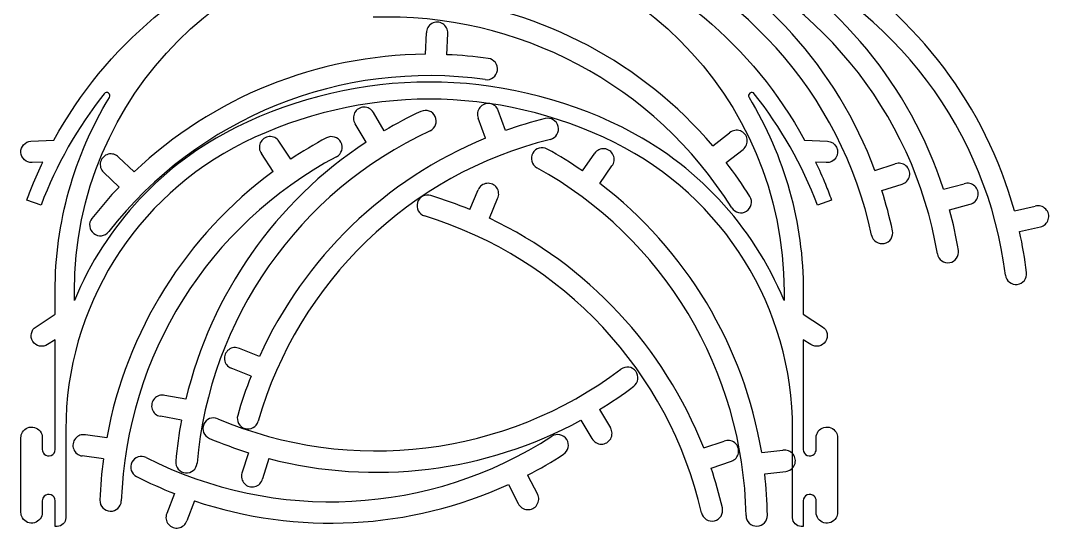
# Model space of a CAD drawing. Extents: x 3 to 3398, y -5 to 2267.
# Drawn here: x 2716 to 3398, y -5 to 337 of the extents above; entities that cross this region are included whole.
import ezdxf

# ---------------------------------------------------------------- set-up
doc = ezdxf.new("R2010")
doc.units = 0
doc.layers.add('Capa_1', color=7, linetype='CONTINUOUS')

msp = doc.modelspace()

# ---------------------------------------------------------------- linework, layer by layer
at = {"layer": 'Capa_1', "color": 7}
for points in [[(2984.586946, 314.115174), (2985.187358, 328.275676)], [(2998.762468, 313.869022), (2999.362881, 328.029523)], [(2957.207181, 263.374648), (2949.998411, 275.577677)], [(3037.569007, 263.489969), (3032.821129, 276.844292)], [(2945.184497, 255.860588), (2937.975727, 268.063616)], [(3024.333463, 258.407999), (3019.585586, 271.762322)], [(3175.003367, 253.434422), (3186.236878, 262.076674)], [(2895.264222, 244.574854), (2887.426633, 256.383854)], [(2791.408179, 236.065886), (2781.139567, 245.835017)], [(2883.651299, 236.441832), (2875.81371, 248.250832)], [(3088.700332, 236.741826), (3096.742865, 248.412212)], [(3183.926654, 242.417118), (3195.160165, 251.05937)], [(2730.835312, 242.658706), (2723.758575, 242.284759)], [(3100.169515, 228.407332), (3108.212047, 240.077721)], [(3250.318731, 242.285128), (3243.242009, 242.659103)], [(3282.549387, 237.120929), (3296.061259, 241.399902)], [(2781.382155, 226.041675), (2771.113547, 235.810806)], [(3287.166394, 223.716106), (3300.678266, 227.995079)], [(3328.040245, 224.554802), (3341.725903, 228.240322)], [(3014.014033, 211.091778), (3019.454408, 224.179275)], [(3026.965426, 205.32399), (3032.405799, 218.411488)], [(2729.687626, 214.082303), (2720.35365, 217.445071)], [(3253.72365, 217.44544), (3244.389672, 214.082671)], [(3332.068148, 210.961346), (3345.753805, 214.646867)], [(3374.988849, 210.247704), (3388.822241, 213.332757)], [(3378.419979, 196.491492), (3392.253371, 199.576545)], [(3222.314132, 156.800151), (3222.314132, 150.719751)], [(3235.070038, 156.799386), (3235.070038, 141.602057), (3235.07154, 141.627569), (3247.740535, 133.392271)], [(2726.33676, 133.391903), (2739.005767, 141.6272), (2739.007267, 141.601689)], [(2739.007051, 51.918205), (2739.007051, 124.723556)], [(3240.015786, 121.508671), (3235.070038, 124.723556)], [(2874.458502, 113.676443), (2861.278049, 118.887579)], [(3240.015984, 121.509068), (3240.015786, 121.508671)], [(2868.917625, 100.626361), (2855.737174, 105.837499)], [(2825.679245, 85.190667), (2811.746622, 87.791111)], [(3099.840767, 78.35786), (3107.231002, 66.263867)], [(2822.730242, 71.323103), (2808.797621, 73.923549)], [(3087.561891, 71.270184), (3094.952128, 59.176191)], [(2746.093665, 65.115352), (2746.093665, 10.815871)], [(2773.242614, 59.751002), (2759.192983, 61.618656)], [(3169.05926, 52.945942), (3182.494412, 57.460031)], [(2867.136019, 49.786135), (2862.89101, 36.263554)], [(3207.477081, 49.816141), (3221.557173, 51.438261)], [(2771.023475, 45.748096), (2756.973844, 47.615752)], [(2880.7648, 45.879427), (2876.519791, 32.356847)], [(3173.909464, 39.623721), (3187.344615, 44.13781)], [(3052.302757, 34.90574), (3058.831355, 22.32569)], [(3209.45145, 35.776629), (3223.531543, 37.398749)], [(3039.55938, 28.691861), (3046.087981, 16.111811)], [(2818.171803, 22.636276), (2812.993847, 9.442753)], [(2831.494867, 17.78839), (2826.316911, 4.594866)], [(3235.070038, 17.902485), (3235.070038, 10.815871), (3235.070038, 0.894583), (3233.652715, 0.894583)], [(2740.424377, 0.894583), (2739.007051, 0.894583), (2739.007051, 10.815871)], [(3227.983423, 6.563903), (3227.983423, 10.815871)]]:
    msp.add_lwpolyline(points, dxfattribs=at)
msp.add_lwpolyline([(3114.912554, 265.719569)], close=True, dxfattribs=at)
for points in [[(2738.263334, 257.244347), (2772.383616, 319.714074), (2828.757527, 367.060595), (2896.182643, 389.875377)], [(2751.762959, 156.800151), (2751.78766, 286.721802), (2857.116893, 392.031012), (2987.038546, 392.031012)], [(2987.038546, 392.031012), (3116.960199, 392.031012), (3222.289432, 286.721802), (3222.314132, 156.800151)], [(3077.894888, 389.875377), (3145.319854, 367.060634), (3201.693665, 319.714258), (3235.813962, 257.244715)], [(3280.335562, 194.12528), (3260.332683, 288.231417), (3191.644236, 364.517666), (3100.144493, 394.247737)], [(3282.549387, 237.120929), (3257.418464, 304.558668), (3207.577429, 359.912745), (3143.136018, 391.955162)], [(3323.953083, 181.696641), (3308.074094, 276.585723), (3242.778583, 355.795512), (3152.662735, 389.488449)], [(3328.040245, 224.554802), (3305.874834, 293.02455), (3258.495747, 350.499978), (3195.513341, 385.322792)], [(3369.036129, 167.608614), (3357.311258, 263.100015), (3295.532976, 345.082564), (3206.972563, 382.674231)], [(3374.988849, 210.247704), (3355.831142, 279.619126), (3311.004193, 339.106497), (3249.600682, 376.643421)], [(3175.003367, 253.434422), (3128.322959, 308.209885), (3062.555496, 343.179066), (2991.041226, 351.248827)], [(3187.628429, 212.274555), (3136.645677, 293.86401), (3046.008217, 342.056803), (2949.8583, 338.699175)], [(2988.788231, 334.502734), (2986.546088, 333.235068), (2985.167639, 330.85129), (2985.187358, 328.275676)], [(2995.980375, 334.377845), (2993.783596, 335.722591), (2991.030373, 335.7704), (2988.788231, 334.502734)], [(2999.362881, 328.029523), (2999.47201, 330.602901), (2998.177154, 333.0331), (2995.980375, 334.377845)], [(2984.586946, 314.115174), (2912.620918, 313.564896), (2843.558462, 285.661853), (2791.408179, 236.065886)], [(3026.204974, 311.364837), (3017.103479, 312.643964), (3007.945158, 313.47968), (2998.762468, 313.869022)], [(3024.232466, 297.329481), (2928.960236, 310.719118), (2833.781779, 272.264525), (2774.549895, 196.451174)], [(3032.23501, 303.3611), (3032.779627, 307.236314), (3030.080081, 310.819453), (3026.204974, 311.364837)], [(3114.912554, 265.719569), (3034.34852, 305.690521), (2939.728568, 305.690521), (2859.164535, 265.719569)], [(3024.232466, 297.329481), (3028.107788, 296.78563), (3031.690393, 299.485885), (3032.23501, 303.3611)], [(3109.873178, 255.56241), (3032.484083, 293.95815), (2941.592998, 293.95815), (2864.203902, 255.56241)], [(2771.523583, 287.9168), (2753.842485, 265.617853), (2739.729211, 240.709936), (2729.687626, 214.082303)], [(2774.403947, 288.341121), (2773.482402, 288.982425), (2772.221045, 288.796608), (2771.523583, 287.9168)], [(2775.006861, 285.492781), (2775.589517, 286.452483), (2775.325492, 287.699816), (2774.403947, 288.341121)], [(3199.673371, 288.341513), (3198.751821, 287.700216), (3198.487786, 286.452885), (3199.070434, 285.493178)], [(3202.553732, 287.917169), (3201.856277, 288.796983), (3200.594921, 288.98281), (3199.673371, 288.341513)], [(3244.389672, 214.082671), (3234.348093, 240.710304), (3220.234824, 265.61822), (3202.553732, 287.917169)], [(2739.007267, 156.799018), (2739.007274, 202.18258), (2751.459112, 246.696245), (2775.006861, 285.492781)], [(3027.306817, 281.463264), (3024.76625, 281.887171), (3022.195594, 280.900132), (3020.591584, 278.884858)], [(3032.821129, 276.844292), (3031.958317, 279.27117), (3029.847385, 281.039357), (3027.306817, 281.463264)], [(3199.070434, 285.493178), (3222.618192, 246.696634), (3235.070033, 202.182959), (3235.070038, 156.799386)], [(2937.604199, 275.247244), (2936.414192, 272.962936), (2936.556416, 270.212974), (2937.975727, 268.063616)], [(2943.704071, 279.059605), (2941.129296, 278.990961), (2938.794206, 277.531552), (2937.604199, 275.247244)], [(2949.998411, 275.577677), (2948.68838, 277.795333), (2946.278846, 279.128249), (2943.704071, 279.059605)], [(2981.586325, 276.220636), (2973.256493, 272.336402), (2965.120501, 268.049342), (2957.207181, 263.374648)], [(2991.002675, 272.792298), (2989.348848, 276.338951), (2985.133306, 277.873761), (2981.586325, 276.220636)], [(3020.591584, 278.884858), (3018.987574, 276.869583), (3018.602469, 274.143007), (3019.585586, 271.762322)], [(2987.576199, 263.37527), (2991.122526, 265.029798), (2992.656502, 269.245644), (2991.002675, 272.792298)], [(3063.951367, 271.44818), (3055.033431, 269.224717), (3046.22891, 266.568843), (3037.569007, 263.489969)], [(3072.540554, 266.286106), (3071.593846, 270.083163), (3067.748611, 272.394137), (3063.951367, 271.44818)], [(3067.380179, 257.695898), (3071.177048, 258.643357), (3073.487262, 262.489049), (3072.540554, 266.286106)], [(2859.164535, 265.719569), (2810.631526, 241.640449), (2772.473584, 200.782982), (2751.762959, 150.719751)], [(2987.576199, 263.37527), (2900.381523, 222.716094), (2841.501731, 138.627661), (2833.116269, 42.785268)], [(2880.958678, 259.531567), (2878.391025, 259.328255), (2876.13552, 257.748629), (2875.066703, 255.405168)], [(2887.426633, 256.383854), (2886.002327, 258.529905), (2883.526331, 259.73488), (2880.958678, 259.531567)], [(2928.52048, 255.748433), (2926.68329, 259.203665), (2922.393195, 260.515732), (2918.937599, 258.679226)], [(3222.314132, 150.719751), (3201.603507, 200.782982), (3163.445564, 241.640449), (3114.912554, 265.719569)], [(3193.321678, 263.320921), (3190.909368, 264.223663), (3188.197238, 263.747352), (3186.236878, 262.076674)], [(3197.849029, 257.731142), (3197.467101, 260.278359), (3195.733988, 262.41818), (3193.321678, 263.320921)], [(2716.313008, 248.987751), (2716.106551, 252.8941), (2719.104344, 256.22891), (2723.01054, 256.43823)], [(2723.01054, 256.43823), (2723.01054, 256.43823), (2738.263334, 257.244347), (2738.263334, 257.244347)], [(2864.203902, 255.56241), (2791.855594, 219.667597), (2746.093656, 145.878681), (2746.093665, 65.115352)], [(2945.184497, 255.860588), (2885.128273, 216.203787), (2842.404497, 155.188366), (2825.679245, 85.190667)], [(3067.380179, 257.695898), (2974.029378, 234.421274), (2900.186544, 163.112576), (2873.667556, 70.6311)], [(2875.066703, 255.405168), (2873.997887, 253.061707), (2874.283848, 250.322958), (2875.81371, 248.250832)], [(3024.333463, 258.407999), (2957.813766, 230.939074), (2904.232655, 179.196758), (2874.458502, 113.676443)], [(2918.937599, 258.679226), (2910.822483, 254.364337), (2902.922024, 249.657319), (2895.264222, 244.574854)], [(2925.591582, 246.164973), (2929.046451, 248.002846), (2930.357669, 252.293201), (2928.52048, 255.748433)], [(3065.276762, 251.257296), (3061.853751, 253.153843), (3057.541406, 251.916864), (3055.644182, 248.494228)], [(3227.983423, 65.115352), (3227.983431, 145.878683), (3182.22149, 219.667599), (3109.873178, 255.56241)], [(3195.160165, 251.05937), (3197.201633, 252.629907), (3198.230956, 255.183926), (3197.849029, 257.731142)], [(3235.813962, 257.244715), (3235.813962, 257.244715), (3251.066765, 256.438627), (3251.066765, 256.438627)], [(3251.066765, 256.438627), (3253.595044, 256.305004), (3255.859983, 254.832709), (3257.008401, 252.576344)], [(3257.008401, 252.576344), (3258.15682, 250.319978), (3258.014245, 247.622336), (3256.634384, 245.499594)], [(2723.758575, 242.284759), (2719.852076, 242.081166), (2716.519465, 245.081403), (2716.313008, 248.987751)], [(2774.2236, 247.813095), (2771.730116, 247.167459), (2769.782803, 245.220498), (2769.136717, 242.727131)], [(2781.139567, 245.835017), (2779.36459, 247.701501), (2776.717084, 248.45873), (2774.2236, 247.813095)], [(2925.591582, 246.164973), (2840.644498, 200.997805), (2786.246551, 113.942893), (2782.88892, 17.792976)], [(3055.644182, 248.494228), (3053.746958, 245.071592), (3054.983085, 240.759003), (3058.405345, 238.861102)], [(3088.700332, 236.741826), (3081.132414, 241.957193), (3073.315323, 246.801406), (3065.276762, 251.257296)], [(3103.264805, 251.446632), (3100.701066, 251.694724), (3098.204398, 250.533116), (3096.742865, 248.412212)], [(3109.083901, 247.217978), (3108.056156, 249.579767), (3105.828544, 251.198541), (3103.264805, 251.446632)], [(3108.212047, 240.077721), (3109.777891, 242.122822), (3110.111646, 244.856188), (3109.083901, 247.217978)], [(2723.879813, 226.72023), (2726.034762, 232.10294), (2728.354353, 237.418266), (2730.835312, 242.658706)], [(2769.136717, 242.727131), (2768.490632, 240.233763), (2769.247383, 237.586121), (2771.113547, 235.810806)], [(3197.099827, 8.032897), (3195.42109, 104.226775), (3142.551053, 192.217988), (3058.405345, 238.861102)], [(3199.648039, 219.785279), (3194.777579, 227.579636), (3189.530919, 235.132505), (3183.926654, 242.417118)], [(3243.242009, 242.659103), (3245.520619, 237.84604), (3247.663148, 232.969723), (3249.667045, 228.035959)], [(3256.634384, 245.499594), (3255.254523, 243.376852), (3252.84701, 242.151504), (3250.318731, 242.285128)], [(3303.144351, 240.145968), (3301.186277, 241.819326), (3298.474801, 242.299344), (3296.061259, 241.399902)], [(3305.486852, 233.344849), (3305.999157, 235.869076), (3305.102425, 238.472611), (3303.144351, 240.145968)], [(2883.651299, 236.441832), (2825.753005, 193.696079), (2786.281302, 130.528149), (2773.242614, 59.751002)], [(3300.678266, 227.995079), (3303.133774, 228.772678), (3304.974547, 230.820622), (3305.486852, 233.344849)], [(2720.35365, 217.445071), (2721.47483, 220.557128), (2722.650397, 223.649321), (2723.879813, 226.72023)], [(2781.382155, 226.041675), (2775.047139, 219.382772), (2769.039728, 212.419703), (2763.381215, 205.177145)], [(3025.202937, 228.503373), (3022.64364, 228.213012), (3020.443043, 226.557701), (3019.454408, 224.179275)], [(3031.774058, 225.576982), (3030.277728, 227.673481), (3027.762233, 228.793734), (3025.202937, 228.503373)], [(3032.405799, 218.411488), (3033.512225, 220.737457), (3033.270388, 223.480484), (3031.774058, 225.576982)], [(3207.477081, 49.816141), (3195.675858, 120.810106), (3157.312822, 184.657425), (3100.169515, 228.407332)], [(3249.667045, 228.035959), (3251.089736, 224.533192), (3252.442209, 221.002312), (3253.72365, 217.44544)], [(3348.747557, 226.678622), (3346.864338, 228.435797), (3344.176381, 229.033631), (3341.725903, 228.240322)], [(3350.791168, 219.781797), (3351.413091, 222.281276), (3350.630777, 224.921447), (3348.747557, 226.678622)], [(2988.084389, 220.420016), (2984.341865, 221.563435), (2980.380937, 219.456899), (2979.236778, 215.714601)], [(3014.014033, 211.091778), (3005.527157, 214.619718), (2996.87372, 217.732808), (2988.084389, 220.420016)], [(3197.392854, 210.021301), (3200.711513, 212.09504), (3201.721122, 216.46621), (3199.648039, 219.785279)], [(3294.199119, 197.072104), (3292.288211, 206.062199), (3289.941197, 214.954037), (3287.166394, 223.716106)], [(3345.753805, 214.646867), (3348.240895, 215.316618), (3350.169246, 217.282319), (3350.791168, 219.781797)], [(2979.236778, 215.714601), (2978.092619, 211.972303), (2980.198371, 208.010959), (2983.940443, 206.86606)], [(3187.628429, 212.274555), (3189.702825, 208.956306), (3194.074194, 207.947562), (3197.392854, 210.021301)], [(3395.769092, 211.466263), (3393.964311, 213.30391), (3391.30499, 214.018422), (3388.822241, 213.332757)], [(3397.509922, 204.486861), (3398.240279, 206.956833), (3397.573872, 209.628615), (3395.769092, 211.466263)], [(2763.381215, 205.177145), (2760.972551, 202.092954), (2761.519717, 197.640197), (2764.603432, 195.230924)], [(3167.595999, 9.91821), (3145.954116, 103.660991), (3075.945014, 178.737087), (2983.940443, 206.86606)], [(3169.05926, 52.945942), (3142.755448, 119.934906), (3091.956132, 174.410884), (3026.965426, 205.32399)], [(3337.931984, 184.03594), (3336.415037, 193.100831), (3334.458113, 202.086582), (3332.068148, 210.961346)], [(3392.253371, 199.576545), (3394.767308, 200.137173), (3396.779566, 202.01689), (3397.509922, 204.486861)], [(2764.603432, 195.230924), (2767.687147, 192.82165), (2772.140012, 193.367936), (2774.549895, 196.451174)], [(3280.335562, 194.12528), (3281.149948, 190.297661), (3284.91268, 187.854655), (3288.740461, 188.668284)], [(3288.740461, 188.668284), (3292.568241, 189.481913), (3295.011991, 193.244163), (3294.199119, 197.072104)], [(3383.103765, 169.335936), (3381.983667, 178.458367), (3380.420558, 187.520925), (3378.419979, 196.491492)], [(3323.953083, 181.696641), (3324.599735, 177.837142), (3328.252324, 175.232333), (3332.111951, 175.878222)], [(3332.111951, 175.878222), (3335.971579, 176.524111), (3338.57711, 180.176185), (3337.931984, 184.03594)], [(3369.036129, 167.608614), (3369.513817, 163.724582), (3373.04931, 160.962928), (3376.933437, 161.439848)], [(3376.933437, 161.439848), (3380.817564, 161.916768), (3383.579916, 165.451714), (3383.103765, 169.335936)], [(2739.007267, 141.601689), (2739.007267, 141.601689), (2739.007267, 156.799018), (2739.007267, 156.799018)], [(2751.762959, 150.719751), (2751.762959, 150.719751), (2751.762959, 156.800151), (2751.762959, 156.800151)], [(2724.266134, 123.593671), (2722.135267, 126.871735), (2723.061827, 131.256228), (2726.33676, 133.391903)], [(3247.740535, 133.392271), (3251.011145, 131.254886), (3251.934801, 126.873608), (3249.805395, 123.597798)], [(2734.061317, 121.508671), (2730.780131, 119.382616), (2726.397001, 120.315608), (2724.266134, 123.593671)], [(2739.007051, 124.723556), (2739.007051, 124.723556), (2734.061317, 121.508671), (2734.061317, 121.508671)], [(3235.070038, 124.723556), (3235.070038, 124.723556), (3235.070038, 51.918205), (3235.070038, 51.918205)], [(3249.805395, 123.597798), (3247.675989, 120.321987), (3243.296976, 119.387654), (3240.015984, 121.509068)], [(2854.124672, 118.130879), (2852.054608, 116.598188), (2850.978426, 114.063525), (2851.313409, 111.509686)], [(2861.278049, 118.887579), (2858.933125, 119.953243), (2856.194736, 119.66357), (2854.124672, 118.130879)], [(2851.313409, 111.509686), (2851.648392, 108.955847), (2853.341856, 106.784473), (2855.737174, 105.837499)], [(2846.814717, 72.354297), (2935.375, 34.762324), (3037.263155, 47.272255), (3114.098902, 105.171721)], [(3124.022267, 103.776024), (3121.667204, 106.901335), (3117.22468, 107.526166), (3114.098902, 105.171721)], [(3122.628533, 93.852383), (3125.753378, 96.208064), (3126.37733, 100.650712), (3124.022267, 103.776024)], [(2868.917625, 100.626361), (2865.538339, 92.079206), (2862.576746, 83.372756), (2860.043343, 74.537865)], [(3099.840767, 78.35786), (3107.683391, 83.150216), (3115.288297, 88.321166), (3122.628533, 93.852383)], [(2804.869058, 85.683385), (2803.129477, 83.783867), (2802.556705, 81.090428), (2803.372829, 78.647427)], [(2811.746622, 87.791111), (2809.241443, 88.389763), (2806.608638, 87.582903), (2804.869058, 85.683385)], [(2803.372829, 78.647427), (2804.188953, 76.204427), (2806.265621, 74.396076), (2808.797621, 73.923549)], [(2822.730242, 71.323103), (2821.043917, 62.288185), (2819.798006, 53.176598), (2818.996925, 44.020633)], [(2837.523742, 68.599443), (2835.994691, 64.997236), (2837.674853, 60.837489), (2841.276758, 59.307726)], [(2846.814717, 72.354297), (2843.212208, 73.882635), (2839.052794, 72.20165), (2837.523742, 68.599443)], [(2860.043343, 74.537865), (2858.965414, 70.775956), (2861.140757, 66.852396), (2864.902453, 65.773723)], [(2864.902453, 65.773723), (2868.66415, 64.695051), (2872.58814, 66.869617), (2873.667556, 70.6311)], [(2880.7648, 45.879427), (2950.421004, 27.784533), (3024.352085, 36.861867), (3087.561891, 71.270184)], [(2716.329885, 59.713481), (2716.329883, 60.988192), (2716.673706, 62.239304), (2717.325128, 63.334996)], [(2717.325128, 63.334996), (2718.955638, 66.077515), (2722.217844, 67.392249), (2725.29439, 66.546766)], [(2725.29439, 66.546766), (2728.370936, 65.701283), (2730.503119, 62.904088), (2730.503114, 59.713481)], [(2759.192983, 61.618656), (2756.659904, 62.085368), (2754.072938, 61.141814), (2752.435162, 59.153851)], [(3078.198434, 58.57517), (3076.067118, 61.857149), (3071.679002, 62.790352), (3068.396601, 60.659686)], [(3107.350371, 59.071569), (3108.61978, 61.312753), (3108.574085, 64.066041), (3107.231002, 66.263867)], [(3227.983423, 10.815871), (3227.983423, 10.815871), (3227.983423, 65.115351), (3227.983423, 65.115352)], [(3243.573975, 59.713481), (3243.573971, 62.904087), (3245.706154, 65.70128), (3248.782699, 66.546763)], [(3248.782699, 66.546763), (3251.859244, 67.392245), (3255.121448, 66.077513), (3256.751959, 63.334996)], [(3256.751959, 63.334996), (3257.403381, 62.239305), (3257.747204, 60.988192), (3257.747203, 59.713481)], [(2716.329885, 10.10721), (2716.329885, 10.10721), (2716.329885, 59.713481), (2716.329885, 59.713481)], [(2730.503114, 59.713481), (2730.503114, 59.713481), (2730.503114, 51.918205), (2730.503114, 51.918205)], [(2752.435162, 59.153851), (2750.797386, 57.165888), (2750.366372, 54.446162), (2751.309242, 52.049225)], [(2799.474278, 46.567006), (2885.19655, 2.888952), (2987.709159, 8.261051), (3068.396601, 60.659686)], [(2841.276758, 59.307726), (2849.737052, 55.716514), (2858.367001, 52.538896), (2867.136019, 49.786135)], [(3076.115856, 48.772925), (3079.397414, 50.904889), (3080.329749, 55.29319), (3078.198434, 58.57517)], [(3094.952128, 59.176191), (3096.183536, 56.913904), (3098.54484, 55.497243), (3101.120463, 55.475509)], [(3101.120463, 55.475509), (3103.696086, 55.453774), (3106.080961, 56.830384), (3107.350371, 59.071569)], [(3189.598305, 56.32988), (3187.611331, 57.968817), (3184.891892, 58.401449), (3182.494412, 57.460031)], [(3192.059122, 49.57067), (3192.527303, 52.103452), (3191.585279, 54.690943), (3189.598305, 56.32988)], [(3243.573975, 51.918205), (3243.573975, 51.918205), (3243.573975, 59.713481), (3243.573975, 59.713481)], [(3257.747203, 59.713481), (3257.747203, 59.713481), (3257.747203, 10.10721), (3257.747203, 10.10721)], [(2730.503114, 51.918205), (2730.503138, 50.790542), (2730.951111, 49.709072), (2731.74849, 48.911695)], [(2731.74849, 48.911695), (2732.964534, 47.695653), (2734.793359, 47.331869), (2736.382202, 47.989971)], [(2736.382202, 47.989971), (2737.971044, 48.648072), (2739.007015, 50.198461), (2739.007051, 51.918205)], [(2751.309242, 52.049225), (2752.252113, 49.652289), (2754.420583, 47.955108), (2756.973844, 47.615752)], [(2799.474278, 46.567006), (2795.987156, 48.34292), (2791.720615, 46.956176), (2789.944011, 43.469405)], [(3052.302757, 34.90574), (3060.460575, 39.139348), (3068.407662, 43.76721), (3076.115856, 48.772925)], [(3187.344615, 44.13781), (3189.786181, 44.958137), (3191.59094, 47.037888), (3192.059122, 49.57067)], [(3228.270858, 48.855825), (3226.668058, 50.872062), (3224.097995, 51.860644), (3221.557173, 51.438261)], [(3229.272581, 41.732687), (3230.257127, 44.112782), (3229.873658, 46.839588), (3228.270858, 48.855825)], [(3235.070038, 51.918205), (3235.070072, 50.19846), (3236.106044, 48.64807), (3237.694887, 47.989968)], [(3237.694887, 47.989968), (3239.283731, 47.331866), (3241.112558, 47.695651), (3242.328601, 48.911695)], [(3242.328601, 48.911695), (3243.125979, 49.709073), (3243.573952, 50.790542), (3243.573975, 51.918205)], [(2771.023475, 45.748096), (2769.812343, 36.637301), (2769.045035, 27.472993), (2768.724271, 18.287649)], [(2789.944011, 43.469405), (2788.167407, 39.982633), (2789.553307, 35.715818), (2793.039727, 33.938524)], [(2818.996925, 44.020633), (2818.656607, 40.122162), (2821.540633, 36.685764), (2825.439037, 36.344675)], [(2825.439037, 36.344675), (2829.337441, 36.003586), (2832.774409, 38.886932), (2833.116269, 42.785268)], [(3223.531543, 37.398749), (3226.09031, 37.693519), (3228.288035, 39.352593), (3229.272581, 41.732687)], [(2862.89101, 36.263554), (2862.119552, 33.80611), (2862.741295, 31.123582), (2864.515169, 29.256083)], [(3181.406027, 13.106489), (3179.338543, 22.061872), (3176.836733, 30.911403), (3173.909464, 39.623721)], [(3211.270953, 8.280238), (3211.110577, 17.469779), (3210.503358, 26.646083), (3209.45145, 35.776629)], [(2793.039727, 33.938524), (2801.228902, 29.7659), (2809.616169, 25.994028), (2818.171803, 22.636276)], [(2831.494867, 17.78839), (2899.719156, -5.121397), (2974.103347, -1.223347), (3039.55938, 28.691861)], [(2864.515169, 29.256083), (2866.289042, 27.388584), (2868.936075, 26.629809), (2871.429916, 27.273962)], [(2871.429916, 27.273962), (2873.923758, 27.918115), (2875.872211, 29.863892), (2876.519791, 32.356847)], [(2731.74849, 20.909081), (2730.95109, 20.111683), (2730.503115, 19.030178), (2730.503114, 17.902485)], [(2736.382241, 21.830788), (2734.793391, 22.488912), (2732.964545, 22.125133), (2731.74849, 20.909081)], [(2739.007051, 17.902485), (2739.00705, 19.622245), (2737.971091, 21.172665), (2736.382241, 21.830788)], [(3058.448724, 15.142586), (3059.871378, 17.289761), (3060.017854, 20.03953), (3058.831355, 22.32569)], [(3237.694848, 21.830792), (3236.105997, 21.172668), (3235.070038, 19.622246), (3235.070038, 17.902485)], [(3242.328601, 20.909081), (3241.112547, 22.125135), (3239.2837, 22.488915), (3237.694848, 21.830792)], [(3243.573975, 17.902485), (3243.573974, 19.030177), (3243.126, 20.111682), (3242.328601, 20.909081)], [(2730.503114, 17.902485), (2730.503114, 17.902485), (2730.503114, 10.10721), (2730.503114, 10.10721)], [(2739.007051, 10.815871), (2739.007051, 10.815871), (2739.007051, 17.902485), (2739.007051, 17.902485)], [(2768.724271, 18.287649), (2768.588463, 14.376709), (2771.648395, 11.095969), (2775.559308, 10.959388)], [(2775.559308, 10.959388), (2779.470221, 10.822807), (2782.751566, 13.88209), (2782.88892, 17.792976)], [(3046.087981, 16.111811), (3047.158579, 13.769136), (3049.41531, 12.19121), (3051.983143, 11.989862)], [(3051.983143, 11.989862), (3054.550977, 11.788514), (3057.02607, 12.99541), (3058.448724, 15.142586)], [(3243.573975, 10.10721), (3243.573975, 10.10721), (3243.573975, 17.902485), (3243.573975, 17.902485)], [(2717.325128, 6.485751), (2716.673716, 7.581426), (2716.329894, 8.832518), (2716.329885, 10.10721)], [(2730.503114, 10.10721), (2730.503094, 6.916613), (2728.370901, 4.119441), (2725.294362, 3.273974)], [(2746.093665, 10.815871), (2746.093665, 10.815871), (2746.093665, 6.563903), (2746.093665, 6.563903)], [(2812.993847, 9.442753), (2812.052846, 7.045109), (2812.485951, 4.325746), (2814.125233, 2.339057)], [(3167.595999, 9.91821), (3168.477049, 6.105383), (3172.281837, 3.728405), (3176.094837, 4.608701)], [(3176.094837, 4.608701), (3179.907838, 5.488997), (3182.285569, 9.293314), (3181.406027, 13.106489)], [(3197.099827, 8.032897), (3197.168892, 4.12021), (3200.396334, 1.004114), (3204.309036, 1.072406)], [(3204.309036, 1.072406), (3208.221737, 1.140698), (3211.338471, 4.367524), (3211.270953, 8.280238)], [(3248.782726, 3.273977), (3245.706188, 4.119444), (3243.573996, 6.916614), (3243.573975, 10.10721)], [(3257.747203, 10.10721), (3257.747194, 8.832518), (3257.403371, 7.581426), (3256.751959, 6.485751)], [(2725.294362, 3.273974), (2722.217823, 2.428506), (2718.955633, 3.743241), (2717.325128, 6.485751)], [(2744.433179, 2.555091), (2743.369981, 1.491886), (2741.927971, 0.894584), (2740.424377, 0.894583)], [(2746.093665, 6.563903), (2746.093673, 5.060309), (2745.496378, 3.618295), (2744.433179, 2.555091)], [(2814.125233, 2.339057), (2815.764516, 0.352367), (2818.35217, -0.589207), (2820.884871, -0.120585)], [(2820.884871, -0.120585), (2823.417572, 0.348038), (2825.497009, 2.153158), (2826.316911, 4.594866)], [(3229.64391, 2.55509), (3228.580711, 3.618294), (3227.983416, 5.060308), (3227.983423, 6.563903)], [(3233.652715, 0.894583), (3232.14912, 0.894583), (3230.70711, 1.491885), (3229.64391, 2.55509)], [(3256.751959, 6.485751), (3255.121453, 3.743243), (3251.859264, 2.42851), (3248.782726, 3.273977)]]:
    msp.add_open_spline(points, degree=3, dxfattribs=at)

doc.saveas('drawing.dxf')
